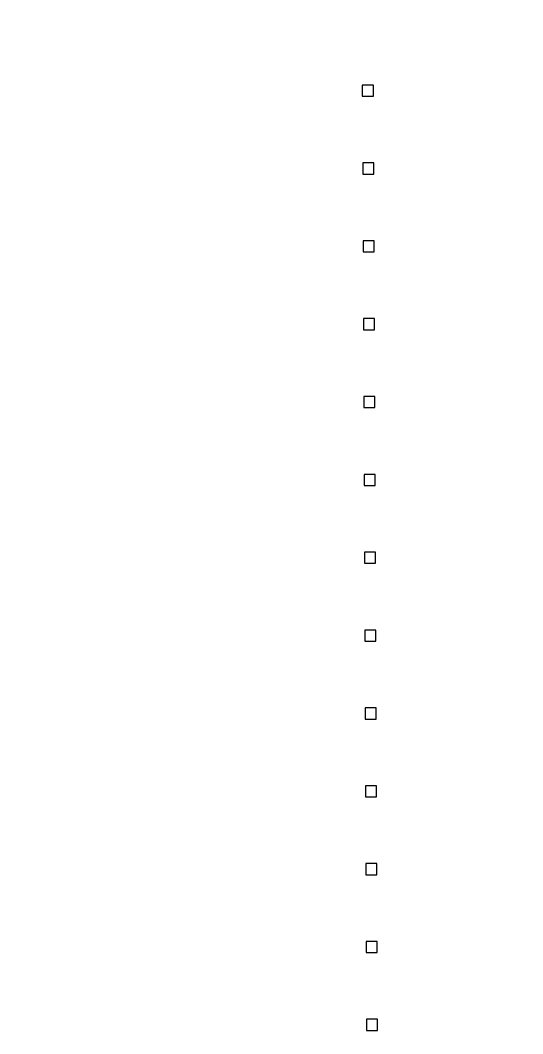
# Model space of a CAD drawing. Header units: centimetres. Extents: x -14.4 to 14.4, y -14.4 to 14.4.
# Drawn here: x -0.968 to 0.587, y 3.884 to 7.024 of the extents above; entities that cross this region are included whole.
import ezdxf
from ezdxf.lldxf.tags import DXFTag

# ---------------------------------------------------------------- set-up
doc = ezdxf.new("R2010")
doc.units = ezdxf.units.CM
doc.header["$MEASUREMENT"] = 0
doc.layers.add('Layer 1', color=7, linetype='Continuous')
tags = doc.linetypes.add('New Line1', pattern=[39354470.199999996, 4372718.9, -34981751.3]).pattern_tags.tags
tags[6:7] = [DXFTag(74, 4), DXFTag(75, 0), DXFTag(340, '0'), DXFTag(46, 1.0), DXFTag(50, 0.0), DXFTag(44, 0.0), DXFTag(45, 0.0)]
tags[4:5] = [DXFTag(74, 4), DXFTag(75, 0), DXFTag(340, '0'), DXFTag(46, 1.0), DXFTag(50, 0.0), DXFTag(44, 0.0), DXFTag(45, 0.0)]
tags = doc.linetypes.add('New Line100', pattern=[39354470.199999996, 4372718.9, -34981751.3]).pattern_tags.tags
tags[6:7] = [DXFTag(74, 4), DXFTag(75, 0), DXFTag(340, '0'), DXFTag(46, 1.0), DXFTag(50, 0.0), DXFTag(44, 0.0), DXFTag(45, 0.0)]
tags[4:5] = [DXFTag(74, 4), DXFTag(75, 0), DXFTag(340, '0'), DXFTag(46, 1.0), DXFTag(50, 0.0), DXFTag(44, 0.0), DXFTag(45, 0.0)]
tags = doc.linetypes.add('New Line30', pattern=[39354470.199999996, 4372718.9, -34981751.3]).pattern_tags.tags
tags[6:7] = [DXFTag(74, 4), DXFTag(75, 0), DXFTag(340, '0'), DXFTag(46, 1.0), DXFTag(50, 0.0), DXFTag(44, 0.0), DXFTag(45, 0.0)]
tags[4:5] = [DXFTag(74, 4), DXFTag(75, 0), DXFTag(340, '0'), DXFTag(46, 1.0), DXFTag(50, 0.0), DXFTag(44, 0.0), DXFTag(45, 0.0)]
tags = doc.linetypes.add('New Line37', pattern=[39354470.199999996, 4372718.9, -34981751.3]).pattern_tags.tags
tags[6:7] = [DXFTag(74, 4), DXFTag(75, 0), DXFTag(340, '0'), DXFTag(46, 1.0), DXFTag(50, 0.0), DXFTag(44, 0.0), DXFTag(45, 0.0)]
tags[4:5] = [DXFTag(74, 4), DXFTag(75, 0), DXFTag(340, '0'), DXFTag(46, 1.0), DXFTag(50, 0.0), DXFTag(44, 0.0), DXFTag(45, 0.0)]
tags = doc.linetypes.add('New Line42', pattern=[39354470.199999996, 4372718.9, -34981751.3]).pattern_tags.tags
tags[6:7] = [DXFTag(74, 4), DXFTag(75, 0), DXFTag(340, '0'), DXFTag(46, 1.0), DXFTag(50, 0.0), DXFTag(44, 0.0), DXFTag(45, 0.0)]
tags[4:5] = [DXFTag(74, 4), DXFTag(75, 0), DXFTag(340, '0'), DXFTag(46, 1.0), DXFTag(50, 0.0), DXFTag(44, 0.0), DXFTag(45, 0.0)]
tags = doc.linetypes.add('New Line48', pattern=[39354470.199999996, 4372718.9, -34981751.3]).pattern_tags.tags
tags[6:7] = [DXFTag(74, 4), DXFTag(75, 0), DXFTag(340, '0'), DXFTag(46, 1.0), DXFTag(50, 0.0), DXFTag(44, 0.0), DXFTag(45, 0.0)]
tags[4:5] = [DXFTag(74, 4), DXFTag(75, 0), DXFTag(340, '0'), DXFTag(46, 1.0), DXFTag(50, 0.0), DXFTag(44, 0.0), DXFTag(45, 0.0)]
tags = doc.linetypes.add('New Line54', pattern=[39354470.199999996, 4372718.9, -34981751.3]).pattern_tags.tags
tags[6:7] = [DXFTag(74, 4), DXFTag(75, 0), DXFTag(340, '0'), DXFTag(46, 1.0), DXFTag(50, 0.0), DXFTag(44, 0.0), DXFTag(45, 0.0)]
tags[4:5] = [DXFTag(74, 4), DXFTag(75, 0), DXFTag(340, '0'), DXFTag(46, 1.0), DXFTag(50, 0.0), DXFTag(44, 0.0), DXFTag(45, 0.0)]
tags = doc.linetypes.add('New Line59', pattern=[39354470.199999996, 4372718.9, -34981751.3]).pattern_tags.tags
tags[6:7] = [DXFTag(74, 4), DXFTag(75, 0), DXFTag(340, '0'), DXFTag(46, 1.0), DXFTag(50, 0.0), DXFTag(44, 0.0), DXFTag(45, 0.0)]
tags[4:5] = [DXFTag(74, 4), DXFTag(75, 0), DXFTag(340, '0'), DXFTag(46, 1.0), DXFTag(50, 0.0), DXFTag(44, 0.0), DXFTag(45, 0.0)]
tags = doc.linetypes.add('New Line66', pattern=[39354470.199999996, 4372718.9, -34981751.3]).pattern_tags.tags
tags[6:7] = [DXFTag(74, 4), DXFTag(75, 0), DXFTag(340, '0'), DXFTag(46, 1.0), DXFTag(50, 0.0), DXFTag(44, 0.0), DXFTag(45, 0.0)]
tags[4:5] = [DXFTag(74, 4), DXFTag(75, 0), DXFTag(340, '0'), DXFTag(46, 1.0), DXFTag(50, 0.0), DXFTag(44, 0.0), DXFTag(45, 0.0)]
tags = doc.linetypes.add('New Line71', pattern=[39354470.199999996, 4372718.9, -34981751.3]).pattern_tags.tags
tags[6:7] = [DXFTag(74, 4), DXFTag(75, 0), DXFTag(340, '0'), DXFTag(46, 1.0), DXFTag(50, 0.0), DXFTag(44, 0.0), DXFTag(45, 0.0)]
tags[4:5] = [DXFTag(74, 4), DXFTag(75, 0), DXFTag(340, '0'), DXFTag(46, 1.0), DXFTag(50, 0.0), DXFTag(44, 0.0), DXFTag(45, 0.0)]
tags = doc.linetypes.add('New Line76', pattern=[39354470.199999996, 4372718.9, -34981751.3]).pattern_tags.tags
tags[6:7] = [DXFTag(74, 4), DXFTag(75, 0), DXFTag(340, '0'), DXFTag(46, 1.0), DXFTag(50, 0.0), DXFTag(44, 0.0), DXFTag(45, 0.0)]
tags[4:5] = [DXFTag(74, 4), DXFTag(75, 0), DXFTag(340, '0'), DXFTag(46, 1.0), DXFTag(50, 0.0), DXFTag(44, 0.0), DXFTag(45, 0.0)]
tags = doc.linetypes.add('New Line83', pattern=[39354470.199999996, 4372718.9, -34981751.3]).pattern_tags.tags
tags[6:7] = [DXFTag(74, 4), DXFTag(75, 0), DXFTag(340, '0'), DXFTag(46, 1.0), DXFTag(50, 0.0), DXFTag(44, 0.0), DXFTag(45, 0.0)]
tags[4:5] = [DXFTag(74, 4), DXFTag(75, 0), DXFTag(340, '0'), DXFTag(46, 1.0), DXFTag(50, 0.0), DXFTag(44, 0.0), DXFTag(45, 0.0)]
tags = doc.linetypes.add('New Line88', pattern=[39354470.199999996, 4372718.9, -34981751.3]).pattern_tags.tags
tags[6:7] = [DXFTag(74, 4), DXFTag(75, 0), DXFTag(340, '0'), DXFTag(46, 1.0), DXFTag(50, 0.0), DXFTag(44, 0.0), DXFTag(45, 0.0)]
tags[4:5] = [DXFTag(74, 4), DXFTag(75, 0), DXFTag(340, '0'), DXFTag(46, 1.0), DXFTag(50, 0.0), DXFTag(44, 0.0), DXFTag(45, 0.0)]
tags = doc.linetypes.add('New Line95', pattern=[39354470.199999996, 4372718.9, -34981751.3]).pattern_tags.tags
tags[6:7] = [DXFTag(74, 4), DXFTag(75, 0), DXFTag(340, '0'), DXFTag(46, 1.0), DXFTag(50, 0.0), DXFTag(44, 0.0), DXFTag(45, 0.0)]
tags[4:5] = [DXFTag(74, 4), DXFTag(75, 0), DXFTag(340, '0'), DXFTag(46, 1.0), DXFTag(50, 0.0), DXFTag(44, 0.0), DXFTag(45, 0.0)]

msp = doc.modelspace()

# ---------------------------------------------------------------- linework, layer by layer
at = {"layer": 'Layer 1', "color": 16, "linetype": 'New Line1', "lineweight": 25}
msp.add_open_spline([(0.12846, 13.36284), (-0.33776, 13.36284), (-0.71601, 12.92147), (-0.71601, 11.89579), (-0.71601, 11.89579), (-0.82514, 12.47589), (-1.08516, 12.88459), (-1.38813, 12.88459), (-1.38813, 12.88459), (-1.78939, 12.88459), (-2.58808, 12.45567), (-2.11519, 11.28505), (-2.11519, 11.28505), (-3.63478, 9.46595), (-4.28084, 4.82834), (-2.11412, 2.37828), (-2.11412, 2.37828), (-4.57524, 4.49917), (-9.16838, 3.85118), (-10.97673, 2.34058), (-10.97673, 2.34058), (-12.14735, 2.81347), (-12.57626, 2.01478), (-12.57626, 1.61352), (-12.57626, 1.61352), (-12.57626, 1.31055), (-12.16756, 1.05052), (-11.58746, 0.94139), (-11.58746, 0.94139), (-12.61315, 0.94139), (-13.05451, 0.56315), (-13.05451, 0.09693), (-13.05451, 0.09693), (-13.05451, -0.33846), (-12.71917, -0.6966), (-11.7878, -0.74216), (-11.7878, -0.74216), (-12.22709, -0.87177), (-12.5181, -1.09727), (-12.5181, -1.35289), (-12.5181, -1.35289), (-12.5181, -1.75415), (-12.33591, -2.69676), (-10.91856, -2.07995), (-10.91856, -2.07995), (-9.66314, -3.79138), (-5.02522, -4.40025), (-2.37909, -2.35246), (-2.37909, -2.35246), (-4.52343, -4.80799), (-3.87706, -9.42383), (-2.36186, -11.23769), (-2.36186, -11.23769), (-2.83475, -12.40831), (-2.03606, -12.83723), (-1.6348, -12.83723), (-1.6348, -12.83723), (-1.33182, -12.83723), (-1.0718, -12.42853), (-0.96267, -11.84843), (-0.96267, -11.84843), (-0.96267, -12.87411), (-0.58442, -13.31547), (-0.1182, -13.31547), (-0.1182, -13.31547), (0.31719, -13.31547), (0.67533, -12.98013), (0.72088, -12.04877), (0.72088, -12.04877), (0.8505, -12.48806), (1.07599, -12.77906), (1.33162, -12.77906), (1.33162, -12.77906), (1.73288, -12.77906), (2.67549, -12.59687), (2.05868, -11.17953), (2.05868, -11.17953), (3.82119, -9.88663), (4.4142, -5.00618), (2.14054, -2.40847), (2.14054, -2.40847), (4.73811, -4.6827), (9.61968, -4.08925), (10.91267, -2.32661), (10.91267, -2.32661), (12.33002, -2.94343), (12.5122, -2.00081), (12.51221, -1.59955), (12.51221, -1.59955), (12.51221, -1.34393), (12.2212, -1.11843), (11.78191, -0.98882), (11.78191, -0.98882), (12.71327, -0.94326), (13.04862, -0.58512), (13.04862, -0.14974), (13.04862, -0.14974), (13.04862, 0.31648), (12.60725, 0.69473), (11.58157, 0.69473), (11.58157, 0.69473), (12.16167, 0.80386), (12.57037, 1.06388), (12.57037, 1.36686), (12.57037, 1.36686), (12.57037, 1.76812), (12.14146, 2.56681), (10.97083, 2.09392), (10.97083, 2.09392), (9.1482, 3.61646), (4.49635, 4.26289), (2.05006, 2.081), (2.05006, 2.081), (2.04519, 2.08513), (2.03987, 2.08874), (2.03498, 2.09284), (2.03498, 2.09284), (4.71719, 4.569), (4.15384, 9.87092), (2.30534, 11.22689), (2.30534, 11.22689), (2.92215, 12.64423), (1.97954, 12.82642), (1.57828, 12.82643), (1.57828, 12.82643), (1.32266, 12.82643), (1.09716, 12.53542), (0.96755, 12.09613), (0.96755, 12.09613), (0.92199, 13.02749), (0.56385, 13.36284), (0.12846, 13.36284)], degree=3, knots=[0, 0, 0, 0, 0.0294118, 0.0294118, 0.0294118, 0.0294118, 0.0588235, 0.0588235, 0.0588235, 0.0588235, 0.0882353, 0.0882353, 0.0882353, 0.0882353, 0.1176471, 0.1176471, 0.1176471, 0.1176471, 0.1470588, 0.1470588, 0.1470588, 0.1470588, 0.1764706, 0.1764706, 0.1764706, 0.1764706, 0.2058824, 0.2058824, 0.2058824, 0.2058824, 0.2352941, 0.2352941, 0.2352941, 0.2352941, 0.2647059, 0.2647059, 0.2647059, 0.2647059, 0.2941176, 0.2941176, 0.2941176, 0.2941176, 0.3235294, 0.3235294, 0.3235294, 0.3235294, 0.3529412, 0.3529412, 0.3529412, 0.3529412, 0.3823529, 0.3823529, 0.3823529, 0.3823529, 0.4117647, 0.4117647, 0.4117647, 0.4117647, 0.4411765, 0.4411765, 0.4411765, 0.4411765, 0.4705882, 0.4705882, 0.4705882, 0.4705882, 0.5, 0.5, 0.5, 0.5, 0.5294118, 0.5294118, 0.5294118, 0.5294118, 0.5588235, 0.5588235, 0.5588235, 0.5588235, 0.5882353, 0.5882353, 0.5882353, 0.5882353, 0.6176471, 0.6176471, 0.6176471, 0.6176471, 0.6470588, 0.6470588, 0.6470588, 0.6470588, 0.6764706, 0.6764706, 0.6764706, 0.6764706, 0.7058824, 0.7058824, 0.7058824, 0.7058824, 0.7352941, 0.7352941, 0.7352941, 0.7352941, 0.7647059, 0.7647059, 0.7647059, 0.7647059, 0.7941176, 0.7941176, 0.7941176, 0.7941176, 0.8235294, 0.8235294, 0.8235294, 0.8235294, 0.8529412, 0.8529412, 0.8529412, 0.8529412, 0.8823529, 0.8823529, 0.8823529, 0.8823529, 0.9117647, 0.9117647, 0.9117647, 0.9117647, 0.9411765, 0.9411765, 0.9411765, 0.9411765, 1, 1, 1, 1], dxfattribs=at)
at = {"layer": 'Layer 1', "color": 16, "linetype": 'New Line30', "lineweight": 25}
msp.add_open_spline([(0.09076, 6.82359), (0.09076, 6.82359), (0.12523, 6.82359), (0.12523, 6.82359), (0.12523, 6.82359), (0.12523, 6.82359), (0.12523, 6.78912), (0.12523, 6.78912), (0.12523, 6.78912), (0.12523, 6.78912), (0.09076, 6.78912), (0.09076, 6.78912), (0.09076, 6.78912), (0.09076, 6.78912), (0.09076, 6.82359), (0.09076, 6.82359)], degree=3, knots=[0, 0, 0, 0, 0.2, 0.2, 0.2, 0.2, 0.4, 0.4, 0.4, 0.4, 0.6, 0.6, 0.6, 0.6, 1, 1, 1, 1], dxfattribs=at)
at = {"layer": 'Layer 1', "color": 16, "linetype": 'New Line37', "lineweight": 25}
msp.add_open_spline([(0.09184, 6.58231), (0.09184, 6.58231), (0.12631, 6.58231), (0.12631, 6.58231), (0.12631, 6.58231), (0.12631, 6.58231), (0.12631, 6.54785), (0.12631, 6.54785), (0.12631, 6.54785), (0.12631, 6.54785), (0.09184, 6.54785), (0.09184, 6.54785), (0.09184, 6.54785), (0.09184, 6.54785), (0.09184, 6.58231), (0.09184, 6.58231)], degree=3, knots=[0, 0, 0, 0, 0.2, 0.2, 0.2, 0.2, 0.4, 0.4, 0.4, 0.4, 0.6, 0.6, 0.6, 0.6, 1, 1, 1, 1], dxfattribs=at)
at = {"layer": 'Layer 1', "color": 16, "linetype": 'New Line42', "lineweight": 25}
msp.add_open_spline([(0.09292, 6.34104), (0.09292, 6.34104), (0.12739, 6.34104), (0.12739, 6.34104), (0.12739, 6.34104), (0.12739, 6.34104), (0.12739, 6.30657), (0.12739, 6.30657), (0.12739, 6.30657), (0.12739, 6.30657), (0.09292, 6.30657), (0.09292, 6.30657), (0.09292, 6.30657), (0.09292, 6.30657), (0.09292, 6.34104), (0.09292, 6.34104)], degree=3, knots=[0, 0, 0, 0, 0.2, 0.2, 0.2, 0.2, 0.4, 0.4, 0.4, 0.4, 0.6, 0.6, 0.6, 0.6, 1, 1, 1, 1], dxfattribs=at)
at = {"layer": 'Layer 1', "color": 16, "linetype": 'New Line48', "lineweight": 25}
msp.add_open_spline([(0.094, 6.09976), (0.094, 6.09976), (0.12846, 6.09976), (0.12846, 6.09976), (0.12846, 6.09976), (0.12846, 6.09976), (0.12846, 6.06529), (0.12846, 6.06529), (0.12846, 6.06529), (0.12846, 6.06529), (0.094, 6.06529), (0.094, 6.06529), (0.094, 6.06529), (0.094, 6.06529), (0.094, 6.09976), (0.094, 6.09976)], degree=3, knots=[0, 0, 0, 0, 0.2, 0.2, 0.2, 0.2, 0.4, 0.4, 0.4, 0.4, 0.6, 0.6, 0.6, 0.6, 1, 1, 1, 1], dxfattribs=at)
at = {"layer": 'Layer 1', "color": 16, "linetype": 'New Line54', "lineweight": 25}
msp.add_open_spline([(0.09507, 5.85848), (0.09507, 5.85848), (0.12954, 5.85848), (0.12954, 5.85848), (0.12954, 5.85848), (0.12954, 5.85848), (0.12954, 5.82402), (0.12954, 5.82402), (0.12954, 5.82402), (0.12954, 5.82402), (0.09507, 5.82402), (0.09507, 5.82402), (0.09507, 5.82402), (0.09507, 5.82402), (0.09507, 5.85848), (0.09507, 5.85848)], degree=3, knots=[0, 0, 0, 0, 0.2, 0.2, 0.2, 0.2, 0.4, 0.4, 0.4, 0.4, 0.6, 0.6, 0.6, 0.6, 1, 1, 1, 1], dxfattribs=at)
at = {"layer": 'Layer 1', "color": 16, "linetype": 'New Line59', "lineweight": 25}
msp.add_open_spline([(0.09615, 5.61721), (0.09615, 5.61721), (0.13062, 5.61721), (0.13062, 5.61721), (0.13062, 5.61721), (0.13062, 5.61721), (0.13062, 5.58274), (0.13062, 5.58274), (0.13062, 5.58274), (0.13062, 5.58274), (0.09615, 5.58274), (0.09615, 5.58274), (0.09615, 5.58274), (0.09615, 5.58274), (0.09615, 5.61721), (0.09615, 5.61721)], degree=3, knots=[0, 0, 0, 0, 0.2, 0.2, 0.2, 0.2, 0.4, 0.4, 0.4, 0.4, 0.6, 0.6, 0.6, 0.6, 1, 1, 1, 1], dxfattribs=at)
at = {"layer": 'Layer 1', "color": 16, "linetype": 'New Line66', "lineweight": 25}
msp.add_open_spline([(0.09723, 5.37593), (0.09723, 5.37593), (0.13169, 5.37593), (0.13169, 5.37593), (0.13169, 5.37593), (0.13169, 5.37593), (0.13169, 5.34146), (0.13169, 5.34146), (0.13169, 5.34146), (0.13169, 5.34146), (0.09723, 5.34146), (0.09723, 5.34146), (0.09723, 5.34146), (0.09723, 5.34146), (0.09723, 5.37593), (0.09723, 5.37593)], degree=3, knots=[0, 0, 0, 0, 0.2, 0.2, 0.2, 0.2, 0.4, 0.4, 0.4, 0.4, 0.6, 0.6, 0.6, 0.6, 1, 1, 1, 1], dxfattribs=at)
at = {"layer": 'Layer 1', "color": 16, "linetype": 'New Line71', "lineweight": 25}
msp.add_open_spline([(0.0983, 5.13465), (0.0983, 5.13465), (0.13277, 5.13465), (0.13277, 5.13465), (0.13277, 5.13465), (0.13277, 5.13465), (0.13277, 5.10019), (0.13277, 5.10019), (0.13277, 5.10019), (0.13277, 5.10019), (0.0983, 5.10019), (0.0983, 5.10019), (0.0983, 5.10019), (0.0983, 5.10019), (0.0983, 5.13465), (0.0983, 5.13465)], degree=3, knots=[0, 0, 0, 0, 0.2, 0.2, 0.2, 0.2, 0.4, 0.4, 0.4, 0.4, 0.6, 0.6, 0.6, 0.6, 1, 1, 1, 1], dxfattribs=at)
at = {"layer": 'Layer 1', "color": 16, "linetype": 'New Line76', "lineweight": 25}
msp.add_open_spline([(0.09938, 4.89338), (0.09938, 4.89338), (0.13385, 4.89338), (0.13385, 4.89338), (0.13385, 4.89338), (0.13385, 4.89338), (0.13385, 4.85891), (0.13385, 4.85891), (0.13385, 4.85891), (0.13385, 4.85891), (0.09938, 4.85891), (0.09938, 4.85891), (0.09938, 4.85891), (0.09938, 4.85891), (0.09938, 4.89338), (0.09938, 4.89338)], degree=3, knots=[0, 0, 0, 0, 0.2, 0.2, 0.2, 0.2, 0.4, 0.4, 0.4, 0.4, 0.6, 0.6, 0.6, 0.6, 1, 1, 1, 1], dxfattribs=at)
at = {"layer": 'Layer 1', "color": 16, "linetype": 'New Line83', "lineweight": 25}
msp.add_open_spline([(0.10046, 4.6521), (0.10046, 4.6521), (0.13493, 4.6521), (0.13493, 4.6521), (0.13493, 4.6521), (0.13493, 4.6521), (0.13493, 4.61763), (0.13493, 4.61763), (0.13493, 4.61763), (0.13493, 4.61763), (0.10046, 4.61763), (0.10046, 4.61763), (0.10046, 4.61763), (0.10046, 4.61763), (0.10046, 4.6521), (0.10046, 4.6521)], degree=3, knots=[0, 0, 0, 0, 0.2, 0.2, 0.2, 0.2, 0.4, 0.4, 0.4, 0.4, 0.6, 0.6, 0.6, 0.6, 1, 1, 1, 1], dxfattribs=at)
at = {"layer": 'Layer 1', "color": 16, "linetype": 'New Line88', "lineweight": 25}
msp.add_open_spline([(0.10154, 4.41082), (0.10154, 4.41082), (0.136, 4.41082), (0.136, 4.41082), (0.136, 4.41082), (0.136, 4.41082), (0.136, 4.37636), (0.136, 4.37636), (0.136, 4.37636), (0.136, 4.37636), (0.10154, 4.37636), (0.10154, 4.37636), (0.10154, 4.37636), (0.10154, 4.37636), (0.10154, 4.41082), (0.10154, 4.41082)], degree=3, knots=[0, 0, 0, 0, 0.2, 0.2, 0.2, 0.2, 0.4, 0.4, 0.4, 0.4, 0.6, 0.6, 0.6, 0.6, 1, 1, 1, 1], dxfattribs=at)
at = {"layer": 'Layer 1', "color": 16, "linetype": 'New Line95', "lineweight": 25}
msp.add_open_spline([(0.10261, 4.16955), (0.10261, 4.16955), (0.13708, 4.16955), (0.13708, 4.16955), (0.13708, 4.16955), (0.13708, 4.16955), (0.13708, 4.13508), (0.13708, 4.13508), (0.13708, 4.13508), (0.13708, 4.13508), (0.10261, 4.13508), (0.10261, 4.13508), (0.10261, 4.13508), (0.10261, 4.13508), (0.10261, 4.16955), (0.10261, 4.16955)], degree=3, knots=[0, 0, 0, 0, 0.2, 0.2, 0.2, 0.2, 0.4, 0.4, 0.4, 0.4, 0.6, 0.6, 0.6, 0.6, 1, 1, 1, 1], dxfattribs=at)
at = {"layer": 'Layer 1', "color": 16, "linetype": 'New Line100', "lineweight": 25}
msp.add_open_spline([(0.10369, 3.92827), (0.10369, 3.92827), (0.13816, 3.92827), (0.13816, 3.92827), (0.13816, 3.92827), (0.13816, 3.92827), (0.13816, 3.8938), (0.13816, 3.8938), (0.13816, 3.8938), (0.13816, 3.8938), (0.10369, 3.8938), (0.10369, 3.8938), (0.10369, 3.8938), (0.10369, 3.8938), (0.10369, 3.92827), (0.10369, 3.92827)], degree=3, knots=[0, 0, 0, 0, 0.2, 0.2, 0.2, 0.2, 0.4, 0.4, 0.4, 0.4, 0.6, 0.6, 0.6, 0.6, 1, 1, 1, 1], dxfattribs=at)

doc.saveas('drawing.dxf')
